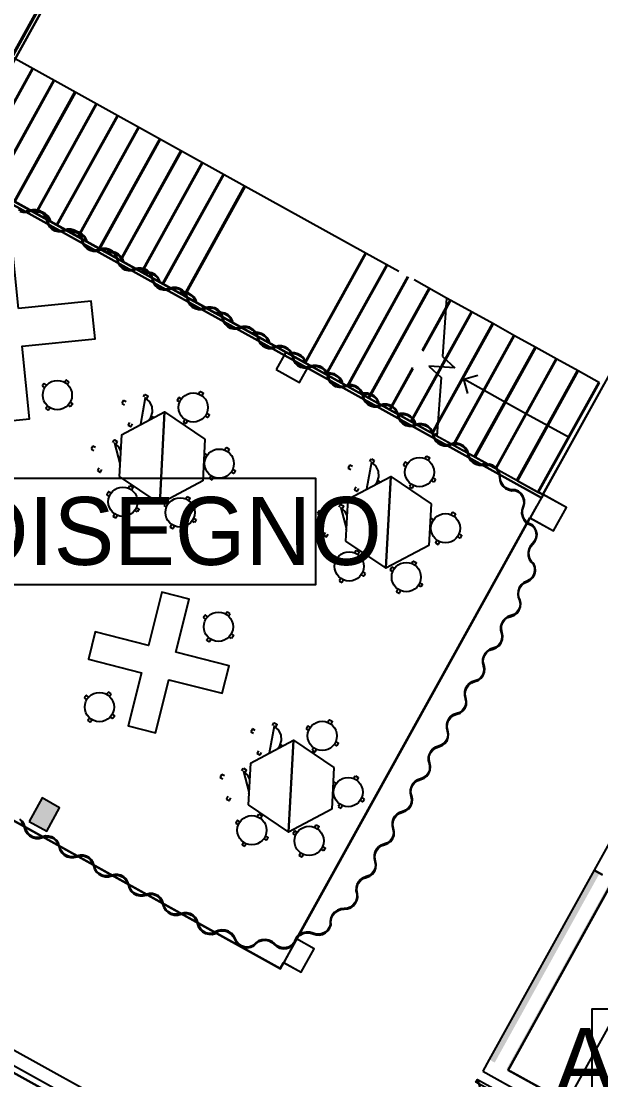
# Model space of a CAD drawing. Header units: metres. Extents: x 2.5 to 42.6, y 0.9 to 31.9.
# Drawn here: x 26.611 to 29.342, y 14.218 to 19.203 of the extents above; entities that cross this region are included whole.
import ezdxf

# ---------------------------------------------------------------- set-up
doc = ezdxf.new("R2010")
doc.units = ezdxf.units.M
for name, color, linetype in [('ARREDI', 9, 'Continuous'), ('PARETI_STRUTTURE', 7, 'Continuous'), ('PILASTRI_SETTI', 8, 'Continuous'), ('WAYFINDING_RIQUADRI', 7, 'Continuous'), ('WAYFINDING_TESTI', 7, 'Continuous')]:
    doc.layers.add(name, color=color, linetype=linetype)

msp = doc.modelspace()

# ---------------------------------------------------------------- linework, layer by layer
at = {"layer": 'ARREDI'}
for points in [[(26.2818, 18.5172), (28.6859, 22.8546), (26.2818, 18.5172)], [(27.6669, 18.4247), (26.5684, 19.0336)], [(26.3785, 18.4636), (26.6648, 18.9802)], [(26.3819, 18.4617), (26.6682, 18.9783)], [(26.4783, 18.4083), (26.7646, 18.9248)], [(26.4818, 18.4064), (26.7681, 18.9229)], [(26.5782, 18.3529), (26.8645, 18.8695)], [(26.5816, 18.351), (26.868, 18.8676)], [(26.6781, 18.2976), (26.9644, 18.8141)], [(26.6815, 18.2956), (26.9678, 18.8122)], [(26.7779, 18.2422), (27.0643, 18.7588)], [(26.7814, 18.2403), (27.0677, 18.7569)], [(26.8778, 18.1868), (27.1641, 18.7034)], [(26.8813, 18.1849), (27.1676, 18.7015)], [(26.9777, 18.1315), (27.264, 18.6481)], [(26.9811, 18.1296), (27.2674, 18.6462)], [(27.0776, 18.0761), (27.3639, 18.5927)], [(27.081, 18.0742), (27.3673, 18.5908)], [(27.3806, 17.9082), (26.282, 18.5171)], [(27.1774, 18.0208), (27.4637, 18.5374)], [(27.1809, 18.0189), (27.4672, 18.5354)], [(26.3267, 18.4923), (29.0695, 16.9721), (29.0618, 16.9583), (26.314, 18.4813), (29.0618, 16.9583)], [(26.3267, 18.4923), (29.0695, 16.9721)], [(27.2773, 17.9654), (27.5636, 18.482)], [(27.2807, 17.9635), (27.567, 18.4801)], [(27.3772, 17.9101), (27.6635, 18.4266)], [(27.6669, 18.4247), (27.3806, 17.9082), (27.9502, 17.5924)], [(28.2366, 18.109), (27.6669, 18.4247)], [(26.6044, 18.3072), (26.6193, 18.3033), (26.6347, 18.3033), (26.6496, 18.3071), (26.6478, 18.3105), (26.6314, 18.3069), (26.6147, 18.3081), (26.5991, 18.3141)], [(26.6914, 18.3081), (26.6781, 18.308), (26.6671, 18.305)], [(26.672, 18.3023), (26.6783, 18.304), (26.6944, 18.3042), (26.7049, 18.3016)], [(26.7509, 18.2586), (26.7477, 18.2693), (26.7388, 18.2838), (26.7265, 18.2956), (26.7116, 18.3039), (26.7064, 18.3052)], [(26.718, 18.2959), (26.7241, 18.2925), (26.7358, 18.2813), (26.7441, 18.2675), (26.746, 18.2613)], [(26.8651, 18.2128), (26.85, 18.2127), (26.839, 18.2097)], [(26.8439, 18.207), (26.8502, 18.2088), (26.8663, 18.2089), (26.875, 18.2067)], [(26.9228, 18.1633), (26.9196, 18.174), (26.9107, 18.1885), (26.8984, 18.2003), (26.8835, 18.2086), (26.8769, 18.2103)], [(26.8833, 18.2042), (26.896, 18.1972), (26.9077, 18.186), (26.916, 18.1723), (26.9179, 18.166)], [(27.037, 18.1175), (27.0219, 18.1174), (27.0109, 18.1144)], [(27.0158, 18.1117), (27.0221, 18.1135), (27.0382, 18.1137), (27.0432, 18.1124)], [(27.0947, 18.068), (27.0915, 18.0787), (27.0826, 18.0932), (27.0703, 18.105), (27.0554, 18.1133), (27.0451, 18.1159)], [(27.0509, 18.1105), (27.0539, 18.1097), (27.0679, 18.1019), (27.0796, 18.0907), (27.0879, 18.077), (27.0898, 18.0707)], [(27.9468, 17.5943), (28.2331, 18.1109)], [(27.9502, 17.5924), (28.2366, 18.109)], [(28.39, 18.0239), (28.2365, 18.109)], [(28.0467, 17.539), (28.333, 18.0556)], [(28.0501, 17.5371), (28.3364, 18.0537)], [(27.207, 18.0222), (27.1938, 18.0221), (27.1828, 18.0191)], [(27.1877, 18.0164), (27.194, 18.0182), (27.2101, 18.0184), (27.2113, 18.0181)], [(27.2666, 17.9727), (27.2634, 17.9834), (27.2545, 17.998), (27.2422, 18.0098), (27.2273, 18.018), (27.2132, 18.0216)], [(27.2187, 18.0162), (27.2257, 18.0144), (27.2398, 18.0066), (27.2515, 17.9955), (27.2599, 17.9817), (27.2617, 17.9754)], [(28.1465, 17.4836), (28.4328, 18.0002)], [(28.15, 17.4817), (28.4363, 17.9983)], [(28.6155, 17.899), (28.462, 17.984)], [(27.3761, 17.9269), (27.3657, 17.9268), (27.3547, 17.9239)], [(27.3596, 17.9212), (27.3659, 17.9229), (27.3802, 17.9231)], [(27.4385, 17.8774), (27.4353, 17.8881), (27.4264, 17.9027), (27.4141, 17.9145), (27.3992, 17.9228), (27.3827, 17.927), (27.3818, 17.927)], [(27.3855, 17.9222), (27.3976, 17.9192), (27.4117, 17.9113), (27.4234, 17.9002), (27.4318, 17.8864), (27.4336, 17.8801)], [(28.2464, 17.4283), (28.5327, 17.9449)], [(28.2498, 17.4264), (28.5362, 17.9429)], [(28.502, 17.6538), (28.6122, 17.8528)], [(27.5453, 17.8316), (27.5376, 17.8316), (27.5266, 17.8286)], [(27.5315, 17.8259), (27.5378, 17.8276), (27.548, 17.8277)], [(27.6104, 17.7822), (27.6072, 17.7929), (27.5983, 17.8074), (27.586, 17.8192), (27.5711, 17.8275), (27.5546, 17.8317), (27.5501, 17.8317)], [(27.5525, 17.8278), (27.5539, 17.8278), (27.5695, 17.8239), (27.5836, 17.8161), (27.5953, 17.8049), (27.6037, 17.7911), (27.6055, 17.7849)], [(28.5034, 17.6482), (28.6116, 17.8435)], [(27.7132, 17.7363), (27.7095, 17.7363), (27.6985, 17.7333)], [(27.7034, 17.7306), (27.7097, 17.7324), (27.7156, 17.7324)], [(27.7823, 17.6869), (27.7791, 17.6976), (27.7702, 17.7121), (27.7579, 17.7239), (27.743, 17.7322), (27.7265, 17.7364), (27.7177, 17.7363)], [(27.7202, 17.7325), (27.7258, 17.7325), (27.7414, 17.7286), (27.7555, 17.7208), (27.7672, 17.7096), (27.7756, 17.6959), (27.7774, 17.6896)], [(27.8809, 17.6409), (27.8704, 17.638)], [(27.8753, 17.6353), (27.8816, 17.6371), (27.8832, 17.6371)], [(27.9542, 17.5916), (27.951, 17.6023), (27.9421, 17.6168), (27.9298, 17.6286), (27.9149, 17.6369), (27.8984, 17.6411), (27.8861, 17.641)], [(27.8878, 17.6371), (27.8977, 17.6373), (27.9134, 17.6333), (27.9274, 17.6255), (27.9391, 17.6143), (27.9475, 17.6006), (27.9493, 17.5943)], [(28.5884, 17.5743), (28.6089, 17.6113)], [(28.5927, 17.5739), (28.6119, 17.6085)], [(28.57, 17.2489), (27.9502, 17.5924)], [(28.3463, 17.3729), (28.4565, 17.5718)], [(28.3497, 17.371), (28.4579, 17.5662)], [(26.7202, 17.4969), (26.7191, 17.4967)], [(26.731, 17.489), (26.7202, 17.4969)], [(26.8236, 17.5129), (26.8157, 17.5021)], [(26.8247, 17.5131), (26.8236, 17.5129)], [(26.8361, 17.5047), (26.8247, 17.5131)], [(26.8284, 17.4928), (26.8363, 17.5036)], [(26.8363, 17.5036), (26.8361, 17.5047)], [(28.0491, 17.5446), (28.0423, 17.5427)], [(28.0472, 17.54), (28.0507, 17.541)], [(28.1261, 17.4963), (28.1229, 17.507), (28.114, 17.5216), (28.1017, 17.5334), (28.0868, 17.5416), (28.0703, 17.5458), (28.0533, 17.5457)], [(28.0545, 17.5418), (28.0696, 17.542), (28.0853, 17.538), (28.0994, 17.5302), (28.111, 17.5191), (28.1194, 17.5053), (28.1212, 17.499)], [(28.4461, 17.3176), (28.5706, 17.5421)], [(28.4496, 17.3157), (28.5736, 17.5394)], [(26.7191, 17.4967), (26.7107, 17.4853)], [(26.7107, 17.4853), (26.7109, 17.4842)], [(26.7109, 17.4842), (26.7217, 17.4763)], [(27.4481, 17.4473), (27.4546, 17.459)], [(27.4546, 17.459), (27.4557, 17.4593)], [(27.4557, 17.4593), (27.4681, 17.4524)], [(27.4684, 17.4513), (27.4619, 17.4396)], [(27.4681, 17.4524), (27.4684, 17.4513)], [(28.2164, 17.4481), (28.2142, 17.4475)], [(28.298, 17.401), (28.2948, 17.4117), (28.2859, 17.4263), (28.2736, 17.4381), (28.2587, 17.4464), (28.2422, 17.4506), (28.2252, 17.4504), (28.2201, 17.4491)], [(26.8415, 17.4081), (26.8523, 17.4002)], [(26.8525, 17.3991), (26.8441, 17.3877)], [(26.8523, 17.4002), (26.8525, 17.3991)], [(27.0928, 17.416), (27.0859, 17.4036)], [(27.0859, 17.4036), (27.0862, 17.4025)], [(27.0862, 17.4025), (27.098, 17.396)], [(27.0939, 17.4163), (27.0928, 17.416)], [(27.1056, 17.4098), (27.0939, 17.4163)], [(27.2107, 17.323), (27.2219, 17.3363), (27.2301, 17.3619), (27.2279, 17.3887), (27.2156, 17.4126), (27.1951, 17.4299), (27.1726, 17.3028)], [(27.188, 17.4334), (27.1945, 17.4451)], [(27.1945, 17.4451), (27.1955, 17.4454)], [(27.1955, 17.4454), (27.2079, 17.4385)], [(27.2082, 17.4375), (27.2017, 17.4258)], [(27.2079, 17.4385), (27.2082, 17.4375)], [(27.353, 17.4298), (27.3461, 17.4174)], [(27.3461, 17.4174), (27.3464, 17.4164)], [(27.3464, 17.4164), (27.3581, 17.4099)], [(27.354, 17.4301), (27.353, 17.4298)], [(27.3658, 17.4236), (27.354, 17.4301)], [(28.2213, 17.4454), (28.2254, 17.4465), (28.2415, 17.4467), (28.2572, 17.4428), (28.2712, 17.4349), (28.2829, 17.4238), (28.2913, 17.41), (28.2931, 17.4037)], [(26.7269, 17.3808), (26.7348, 17.3916)], [(26.7271, 17.3797), (26.7269, 17.3808)], [(26.7385, 17.3713), (26.7271, 17.3797)], [(26.7396, 17.3715), (26.7385, 17.3713)], [(26.7475, 17.3823), (26.7396, 17.3715)], [(26.843, 17.3875), (26.8322, 17.3954)], [(26.8441, 17.3877), (26.843, 17.3875)], [(27.0835, 17.2555), (27.2863, 17.3632), (27.2637, 16.9306), (27.2863, 17.3632), (27.4767, 17.2349)], [(27.4855, 17.3573), (27.4972, 17.3508)], [(27.4975, 17.3497), (27.4907, 17.3373)], [(27.4972, 17.3508), (27.4975, 17.3497)], [(28.4699, 17.3058), (28.4667, 17.3165), (28.4578, 17.331), (28.4455, 17.3428), (28.4306, 17.3511), (28.4141, 17.3553), (28.3971, 17.3552), (28.387, 17.3524)], [(28.391, 17.3495), (28.3973, 17.3512), (28.4134, 17.3514), (28.4291, 17.3475), (28.4432, 17.3397), (28.4548, 17.3285), (28.4632, 17.3148), (28.465, 17.3085)], [(27.1216, 17.3136), (27.1151, 17.3019)], [(27.1151, 17.3019), (27.1154, 17.3008)], [(27.1154, 17.3008), (27.1278, 17.294)], [(27.1289, 17.2943), (27.1354, 17.306)], [(27.2204, 17.3282), (27.2177, 17.3296)], [(27.2253, 17.3434), (27.237, 17.337)], [(27.3817, 17.3275), (27.3752, 17.3158)], [(27.3752, 17.3158), (27.3755, 17.3147)], [(27.3755, 17.3147), (27.3879, 17.3078)], [(27.3879, 17.3078), (27.389, 17.3081)], [(27.389, 17.3081), (27.3955, 17.3199)], [(27.4896, 17.337), (27.4779, 17.3435)], [(27.4907, 17.3373), (27.4896, 17.337)], [(28.5497, 17.2689), (28.5746, 17.3137)], [(28.5514, 17.2638), (28.5739, 17.3044)], [(27.0835, 17.2555), (27.0732, 17.0589)], [(27.1278, 17.294), (27.1289, 17.2943)], [(28.546, 17.2622), (28.5471, 17.2643)], [(28.5708, 17.2599), (28.569, 17.2599), (28.558, 17.2569)], [(28.5629, 17.2542), (28.5692, 17.256), (28.5705, 17.256)], [(26.9484, 17.2016), (26.9415, 17.1892)], [(26.9494, 17.2019), (26.9484, 17.2016)], [(26.9612, 17.1954), (26.9494, 17.2019)], [(27.0435, 17.219), (27.05, 17.2307)], [(27.05, 17.2307), (27.0511, 17.231)], [(27.0797, 17.1817), (27.0711, 17.1982), (27.0506, 17.2156), (27.0765, 17.1207)], [(27.0511, 17.231), (27.0635, 17.2242)], [(27.0638, 17.2231), (27.0573, 17.2114)], [(27.0635, 17.2242), (27.0638, 17.2231)], [(27.4767, 17.2349), (27.4664, 17.0383)], [(26.9415, 17.1892), (26.9418, 17.1881)], [(26.9418, 17.1881), (26.9535, 17.1816)], [(27.4723, 17.1501), (27.4805, 17.1456)], [(27.4753, 17.1655), (27.4729, 17.1611)], [(27.4764, 17.1658), (27.4753, 17.1655)], [(27.4881, 17.1593), (27.4764, 17.1658)], [(27.5705, 17.183), (27.577, 17.1947)], [(27.577, 17.1947), (27.578, 17.195)], [(27.578, 17.195), (27.5904, 17.1881)], [(27.5907, 17.1871), (27.5842, 17.1753)], [(27.5904, 17.1881), (27.5907, 17.1871)], [(28.514, 17.143), (28.5205, 17.1548)], [(28.5205, 17.1548), (28.5216, 17.1551)], [(28.5216, 17.1551), (28.534, 17.1482)], [(28.534, 17.1482), (28.5343, 17.1471)], [(26.9772, 17.0993), (26.9707, 17.0875)], [(27.0761, 17.1137), (27.0733, 17.1152)], [(28.1587, 17.1117), (28.1519, 17.0993)], [(28.1519, 17.0993), (28.1522, 17.0983)], [(28.1522, 17.0983), (28.1639, 17.0918)], [(28.1598, 17.1121), (28.1587, 17.1117)], [(28.1715, 17.1055), (28.1598, 17.112)], [(28.2766, 17.0188), (28.2879, 17.0321), (28.2961, 17.0577), (28.2938, 17.0845), (28.2815, 17.1084), (28.261, 17.1257), (28.2385, 16.9986)], [(28.2539, 17.1292), (28.2604, 17.1409)], [(28.2604, 17.1409), (28.2615, 17.1412)], [(28.2615, 17.1412), (28.2739, 17.1343)], [(28.2742, 17.1333), (28.2677, 17.1215)], [(28.2739, 17.1343), (28.2742, 17.1333)], [(28.4189, 17.1256), (28.412, 17.1132)], [(28.412, 17.1132), (28.4123, 17.1121)], [(28.4123, 17.1121), (28.424, 17.1056)], [(28.42, 17.1259), (28.4189, 17.1256)], [(28.4317, 17.1194), (28.42, 17.1259)], [(28.5343, 17.1471), (28.5278, 17.1354)], [(26.9707, 17.0875), (26.971, 17.0865)], [(26.971, 17.0865), (26.9834, 17.0796)], [(26.9834, 17.0796), (26.9844, 17.0799)], [(26.9844, 17.0799), (26.9909, 17.0916)], [(27.0732, 17.0589), (27.2637, 16.9306)], [(27.5041, 17.0632), (27.4976, 17.0515)], [(27.4976, 17.0515), (27.4979, 17.0504)], [(27.4979, 17.0504), (27.5103, 17.0435)], [(27.5114, 17.0438), (27.5179, 17.0556)], [(27.612, 17.0727), (27.6002, 17.0792)], [(27.6079, 17.093), (27.6196, 17.0865)], [(27.613, 17.073), (27.612, 17.0727)], [(27.6199, 17.0854), (27.613, 17.073)], [(27.6196, 17.0865), (27.6199, 17.0854)], [(28.1495, 16.9513), (28.3522, 17.0589), (28.3296, 16.6264), (28.3522, 17.0589), (28.5427, 16.9307)], [(28.5514, 17.0531), (28.5632, 17.0466)], [(27.1168, 17.0034), (27.1233, 17.0151)], [(27.1233, 17.0151), (27.1244, 17.0154)], [(27.1244, 17.0154), (27.1368, 17.0086)], [(27.1371, 17.0075), (27.1306, 16.9958)], [(27.1368, 17.0086), (27.1371, 17.0075)], [(27.4664, 17.0383), (27.2637, 16.9306)], [(27.5103, 17.0435), (27.5114, 17.0438)], [(28.1875, 17.0094), (28.181, 16.9977)], [(28.1948, 16.9901), (28.2013, 17.0018)], [(28.2863, 17.0239), (28.2837, 17.0254)], [(28.2913, 17.0392), (28.3029, 17.0328)], [(28.4477, 17.0233), (28.4412, 17.0116)], [(28.4412, 17.0116), (28.4415, 17.0105)], [(28.4415, 17.0105), (28.4539, 17.0036)], [(28.4539, 17.0036), (28.4549, 17.0039)], [(28.4549, 17.0039), (28.4614, 17.0157)], [(28.5555, 17.0328), (28.5438, 17.0393)], [(28.5566, 17.0331), (28.5555, 17.0328)], [(28.5635, 17.0455), (28.5566, 17.0331)], [(28.5632, 17.0465), (28.5635, 17.0455)], [(27.0217, 16.986), (27.0148, 16.9736)], [(27.0148, 16.9736), (27.0151, 16.9725)], [(27.0151, 16.9725), (27.0268, 16.966)], [(27.0227, 16.9863), (27.0217, 16.986)], [(27.0345, 16.9798), (27.0227, 16.9863)], [(27.386, 16.953), (27.3925, 16.9648)], [(27.3925, 16.9648), (27.3936, 16.9651)], [(27.3936, 16.9651), (27.406, 16.9582)], [(27.4063, 16.9571), (27.3998, 16.9454)], [(27.406, 16.9582), (27.4063, 16.9571)], [(28.1495, 16.9513), (28.1392, 16.7547)], [(28.181, 16.9977), (28.1813, 16.9966)], [(28.1813, 16.9966), (28.1937, 16.9897)], [(28.1937, 16.9898), (28.1948, 16.9901)], [(29.0695, 16.9721), (29.0618, 16.9583)], [(27.1583, 16.8931), (27.1466, 16.8996)], [(27.1542, 16.9134), (27.166, 16.9069)], [(27.1663, 16.9058), (27.1594, 16.8934)], [(27.1659, 16.9069), (27.1663, 16.9058)], [(27.2909, 16.9356), (27.284, 16.9232)], [(27.284, 16.9232), (27.2843, 16.9221)], [(27.2843, 16.9221), (27.296, 16.9156)], [(27.2919, 16.9359), (27.2909, 16.9356)], [(27.3037, 16.9294), (27.2919, 16.9359)], [(28.1095, 16.9148), (28.116, 16.9265)], [(28.116, 16.9265), (28.117, 16.9268)], [(28.1456, 16.8774), (28.1371, 16.894), (28.1166, 16.9113), (28.1424, 16.8165)], [(28.117, 16.9268), (28.1294, 16.9199)], [(28.1297, 16.9189), (28.1232, 16.9072)], [(28.1294, 16.9199), (28.1297, 16.9189)], [(28.5427, 16.9307), (28.5324, 16.7341)], [(27.0505, 16.8837), (27.044, 16.8719)], [(27.044, 16.8719), (27.0443, 16.8709)], [(27.0443, 16.8709), (27.0567, 16.864)], [(27.0567, 16.864), (27.0577, 16.8643)], [(27.0577, 16.8643), (27.0642, 16.876)], [(27.1594, 16.8934), (27.1583, 16.8931)], [(27.4275, 16.8428), (27.4158, 16.8493)], [(27.4234, 16.863), (27.4351, 16.8565)], [(27.4354, 16.8555), (27.4286, 16.8431)], [(27.4351, 16.8565), (27.4354, 16.8555)], [(28.0143, 16.8974), (28.0074, 16.885)], [(28.0074, 16.885), (28.0077, 16.8839)], [(28.0077, 16.8839), (28.0195, 16.8774)], [(28.0154, 16.8977), (28.0143, 16.8974)], [(28.0271, 16.8912), (28.0154, 16.8977)], [(28.5413, 16.8613), (28.5388, 16.8569)], [(28.5423, 16.8616), (28.5413, 16.8613)], [(28.5541, 16.8551), (28.5423, 16.8616)], [(28.6364, 16.8787), (28.6429, 16.8905)], [(28.6429, 16.8905), (28.644, 16.8908)], [(28.644, 16.8908), (28.6564, 16.8839)], [(28.6567, 16.8828), (28.6502, 16.8711)], [(28.6564, 16.8839), (28.6567, 16.8828)], [(27.3196, 16.8333), (27.3131, 16.8215)], [(27.3131, 16.8215), (27.3135, 16.8205)], [(27.3135, 16.8205), (27.3259, 16.8136)], [(27.3259, 16.8136), (27.3269, 16.8139)], [(27.3269, 16.8139), (27.3334, 16.8256)], [(27.4286, 16.8431), (27.4275, 16.8428)], [(28.142, 16.8095), (28.1392, 16.811)], [(28.5382, 16.8459), (28.5464, 16.8414)], [(28.0431, 16.795), (28.0366, 16.7833)], [(28.0366, 16.7833), (28.0369, 16.7822)], [(28.0369, 16.7822), (28.0493, 16.7754)], [(28.0493, 16.7754), (28.0504, 16.7757)], [(28.0504, 16.7757), (28.0569, 16.7874)], [(28.1392, 16.7547), (28.3296, 16.6264)], [(28.57, 16.759), (28.5635, 16.7473)], [(28.5773, 16.7396), (28.5838, 16.7514)], [(28.6779, 16.7685), (28.6662, 16.775)], [(28.6738, 16.7888), (28.6855, 16.7823)], [(28.679, 16.7688), (28.6779, 16.7685)], [(28.6858, 16.7812), (28.679, 16.7688)], [(28.6855, 16.7823), (28.6858, 16.7812)], [(28.1828, 16.6992), (28.1893, 16.7109)], [(28.1893, 16.7109), (28.1903, 16.7112)], [(28.1903, 16.7112), (28.2027, 16.7043)], [(28.203, 16.7033), (28.1965, 16.6916)], [(28.2027, 16.7044), (28.203, 16.7033)], [(28.5324, 16.7341), (28.3296, 16.6264)], [(28.5635, 16.7473), (28.5638, 16.7462)], [(28.5638, 16.7462), (28.5763, 16.7393)], [(28.5762, 16.7393), (28.5773, 16.7396)], [(28.0876, 16.6818), (28.0807, 16.6694)], [(28.0807, 16.6694), (28.081, 16.6683)], [(28.081, 16.6683), (28.0928, 16.6618)], [(28.0887, 16.6821), (28.0876, 16.6818)], [(28.1004, 16.6756), (28.0887, 16.6821)], [(28.452, 16.6488), (28.4585, 16.6605)], [(28.4585, 16.6605), (28.4595, 16.6608)], [(28.4595, 16.6608), (28.4719, 16.654)], [(28.4722, 16.6529), (28.4657, 16.6412)], [(28.4719, 16.654), (28.4722, 16.6529)], [(28.2202, 16.6092), (28.2319, 16.6027)], [(28.2322, 16.6016), (28.2253, 16.5892)], [(28.2319, 16.6027), (28.2322, 16.6016)], [(28.3568, 16.6314), (28.3499, 16.619)], [(28.3499, 16.619), (28.3502, 16.6179)], [(28.3502, 16.6179), (28.362, 16.6114)], [(28.3579, 16.6317), (28.3568, 16.6314)], [(28.3696, 16.6252), (28.3579, 16.6317)], [(28.1164, 16.5794), (28.1099, 16.5677)], [(28.1099, 16.5677), (28.1102, 16.5666)], [(28.1102, 16.5666), (28.1226, 16.5598)], [(28.1226, 16.5598), (28.1237, 16.5601)], [(28.1237, 16.5601), (28.1302, 16.5718)], [(28.2243, 16.5889), (28.2125, 16.5954)], [(28.2253, 16.5892), (28.2243, 16.5889)], [(28.4893, 16.5588), (28.5011, 16.5523)], [(28.5014, 16.5512), (28.4945, 16.5388)], [(28.5011, 16.5523), (28.5014, 16.5512)], [(28.3856, 16.5291), (28.3791, 16.5173)], [(28.3791, 16.5173), (28.3794, 16.5163)], [(28.3794, 16.5163), (28.3918, 16.5094)], [(28.3918, 16.5094), (28.3929, 16.5097)], [(28.3929, 16.5097), (28.3994, 16.5214)], [(28.4934, 16.5385), (28.4817, 16.545)], [(28.4945, 16.5388), (28.4934, 16.5385)], [(27.4778, 16.4058), (27.4695, 16.3944)], [(27.4789, 16.406), (27.4779, 16.4058)], [(27.4898, 16.3981), (27.479, 16.406)], [(27.5824, 16.422), (27.5744, 16.4112)], [(27.5835, 16.4222), (27.5824, 16.422)], [(27.5949, 16.4138), (27.5834, 16.4222)], [(27.5871, 16.4019), (27.5951, 16.4127)], [(27.5951, 16.4127), (27.5949, 16.4138)], [(27.4695, 16.3944), (27.4696, 16.3933)], [(27.4696, 16.3933), (27.4805, 16.3854)], [(27.4857, 16.2899), (27.4936, 16.3007)], [(27.6018, 16.2966), (27.591, 16.3045)], [(27.6002, 16.3172), (27.6111, 16.3093)], [(27.6112, 16.3082), (27.6029, 16.2968)], [(27.6111, 16.3093), (27.6112, 16.3082)], [(27.4858, 16.2888), (27.4857, 16.2899)], [(27.4973, 16.2804), (27.4858, 16.2888)], [(27.4984, 16.2806), (27.4973, 16.2804)], [(27.5063, 16.2914), (27.4984, 16.2806)], [(27.6029, 16.2968), (27.6018, 16.2966)], [(26.9174, 16.0278), (26.909, 16.0163)], [(26.909, 16.0163), (26.9092, 16.0152)], [(26.9092, 16.0152), (26.92, 16.0073)], [(26.9185, 16.0279), (26.9174, 16.0278)], [(26.9293, 16.02), (26.9185, 16.0279)], [(27.0219, 16.0439), (27.0139, 16.0331)], [(27.023, 16.0441), (27.0219, 16.0439)], [(27.0344, 16.0357), (27.023, 16.0441)], [(27.0266, 16.0238), (27.0346, 16.0346)], [(27.0346, 16.0346), (27.0344, 16.0357)], [(26.9252, 15.9118), (26.9331, 15.9226)], [(26.9253, 15.9107), (26.9252, 15.9118)], [(26.9368, 15.9023), (26.9253, 15.9107)], [(26.9379, 15.9025), (26.9368, 15.9023)], [(26.9458, 15.9133), (26.9379, 15.9025)], [(27.0413, 15.9185), (27.0305, 15.9264)], [(27.0398, 15.9392), (27.0506, 15.9312)], [(27.0424, 15.9187), (27.0413, 15.9185)], [(27.0508, 15.9301), (27.0424, 15.9187)], [(27.0506, 15.9312), (27.0507, 15.9301)], [(28.0557, 15.9008), (28.0622, 15.9126)], [(28.0622, 15.9126), (28.0632, 15.9129)], [(28.0632, 15.9129), (28.0756, 15.906)], [(28.0759, 15.9049), (28.0694, 15.8932)], [(28.0756, 15.906), (28.0759, 15.9049)], [(27.7004, 15.8696), (27.6935, 15.8572)], [(27.6935, 15.8572), (27.6938, 15.8561)], [(27.6938, 15.8561), (27.7055, 15.8496)], [(27.7014, 15.8699), (27.7004, 15.8696)], [(27.7132, 15.8634), (27.7014, 15.8699)], [(27.8182, 15.7766), (27.8295, 15.7899), (27.8377, 15.8155), (27.8354, 15.8423), (27.8231, 15.8662), (27.8026, 15.8835), (27.7801, 15.7564)], [(27.7955, 15.887), (27.802, 15.8987)], [(27.802, 15.8987), (27.8031, 15.899)], [(27.8031, 15.899), (27.8155, 15.8921)], [(27.8158, 15.8911), (27.8093, 15.8793)], [(27.8155, 15.8921), (27.8158, 15.8911)], [(27.9605, 15.8834), (27.9536, 15.871)], [(27.9536, 15.871), (27.9539, 15.87)], [(27.9539, 15.87), (27.9657, 15.8635)], [(27.9616, 15.8837), (27.9605, 15.8834)], [(27.9733, 15.8772), (27.9616, 15.8837)], [(27.6911, 15.7091), (27.8938, 15.8168), (27.8712, 15.3842), (27.8938, 15.8168), (28.0843, 15.6885)], [(28.093, 15.8109), (28.1048, 15.8044)], [(28.1051, 15.8033), (28.0982, 15.7909)], [(28.1048, 15.8044), (28.1051, 15.8033)], [(27.7291, 15.7672), (27.7226, 15.7555)], [(27.7226, 15.7555), (27.7229, 15.7544)], [(27.7229, 15.7544), (27.7353, 15.7476)], [(27.7364, 15.7479), (27.7429, 15.7596)], [(27.8279, 15.7817), (27.8253, 15.7832)], [(27.8329, 15.797), (27.8445, 15.7906)], [(27.9893, 15.7811), (27.9828, 15.7694)], [(27.9828, 15.7694), (27.9831, 15.7683)], [(27.9831, 15.7683), (27.9955, 15.7614)], [(27.9955, 15.7614), (27.9966, 15.7617)], [(27.9966, 15.7617), (28.0031, 15.7735)], [(28.0971, 15.7906), (28.0854, 15.7971)], [(28.0982, 15.7909), (28.0971, 15.7906)], [(27.6911, 15.7091), (27.6808, 15.5125)], [(27.7353, 15.7476), (27.7364, 15.7479)], [(27.5559, 15.6552), (27.5491, 15.6428)], [(27.557, 15.6555), (27.5559, 15.6552)], [(27.5687, 15.649), (27.557, 15.6555)], [(27.6511, 15.6726), (27.6576, 15.6843)], [(27.6576, 15.6843), (27.6586, 15.6846)], [(27.6872, 15.6353), (27.6787, 15.6518), (27.6582, 15.6692), (27.684, 15.5743)], [(27.6587, 15.6846), (27.6711, 15.6777)], [(27.6714, 15.6767), (27.6649, 15.665)], [(27.671, 15.6778), (27.6714, 15.6767)], [(28.0843, 15.6885), (28.074, 15.4919)], [(27.5491, 15.6428), (27.5494, 15.6417)], [(27.5494, 15.6417), (27.5611, 15.6352)], [(28.0798, 15.6037), (28.088, 15.5992)], [(28.0829, 15.6191), (28.0804, 15.6147)], [(28.0839, 15.6194), (28.0829, 15.6191)], [(28.0957, 15.6129), (28.0839, 15.6194)], [(28.178, 15.6365), (28.1845, 15.6483)], [(28.1845, 15.6483), (28.1856, 15.6486)], [(28.1856, 15.6486), (28.198, 15.6417)], [(28.1983, 15.6406), (28.1918, 15.6289)], [(28.198, 15.6417), (28.1983, 15.6406)], [(27.5847, 15.5528), (27.5782, 15.5411)], [(27.6837, 15.5673), (27.6808, 15.5688)], [(27.5782, 15.5411), (27.5785, 15.54)], [(27.5785, 15.54), (27.5909, 15.5332)], [(27.5909, 15.5332), (27.592, 15.5335)], [(27.592, 15.5335), (27.5985, 15.5452)], [(27.6808, 15.5125), (27.8712, 15.3842)], [(28.1117, 15.5168), (28.1052, 15.5051)], [(28.1052, 15.5051), (28.1055, 15.504)], [(28.1055, 15.504), (28.1179, 15.4971)], [(28.1189, 15.4974), (28.1254, 15.5092)], [(28.2195, 15.5263), (28.2078, 15.5328)], [(28.2154, 15.5466), (28.2272, 15.5401)], [(28.2206, 15.5266), (28.2195, 15.5263)], [(28.2275, 15.539), (28.2206, 15.5266)], [(28.2271, 15.5401), (28.2275, 15.539)], [(27.7244, 15.457), (27.7309, 15.4687)], [(27.7309, 15.4687), (27.7319, 15.469)], [(27.732, 15.469), (27.7444, 15.4622)], [(27.7447, 15.4611), (27.7382, 15.4494)], [(27.7443, 15.4622), (27.7447, 15.4611)], [(28.074, 15.4919), (27.8712, 15.3842)], [(28.1179, 15.4971), (28.1189, 15.4974)], [(26.6107, 15.4354), (26.6203, 15.422), (26.6257, 15.4064), (26.6306, 15.3911), (26.6392, 15.3776), (26.6509, 15.3665), (26.665, 15.3587), (26.6805, 15.3547), (26.6966, 15.3546), (26.7122, 15.3586), (26.711, 15.3623), (26.6963, 15.3586), (26.6811, 15.3586), (26.6664, 15.3624), (26.6531, 15.3697), (26.6421, 15.3802), (26.6341, 15.393), (26.6295, 15.4075), (26.6248, 15.4219), (26.6167, 15.4346), (26.6056, 15.445)], [(27.6292, 15.4396), (27.6224, 15.4272)], [(27.6224, 15.4272), (27.6227, 15.4261)], [(27.6227, 15.4261), (27.6344, 15.4196)], [(27.6303, 15.4399), (27.6292, 15.4396)], [(27.642, 15.4334), (27.6303, 15.4399)], [(27.9936, 15.4066), (28.0001, 15.4183)], [(28.0001, 15.4183), (28.0011, 15.4186)], [(28.0011, 15.4187), (28.0135, 15.4118)], [(28.0138, 15.4107), (28.0073, 15.399)], [(28.0135, 15.4118), (28.0138, 15.4107)], [(27.7618, 15.367), (27.7735, 15.3605)], [(27.7738, 15.3594), (27.7669, 15.347)], [(27.7735, 15.3605), (27.7738, 15.3594)], [(27.8984, 15.3892), (27.8915, 15.3768)], [(27.8915, 15.3768), (27.8919, 15.3757)], [(27.8919, 15.3757), (27.9036, 15.3692)], [(27.8995, 15.3895), (27.8984, 15.3892)], [(27.9112, 15.383), (27.8995, 15.3895)], [(27.658, 15.3373), (27.6515, 15.3255)], [(27.6515, 15.3255), (27.6518, 15.3245)], [(27.6518, 15.3245), (27.6642, 15.3176)], [(27.6642, 15.3176), (27.6653, 15.3179)], [(27.6653, 15.3179), (27.6718, 15.3296)], [(27.7659, 15.3467), (27.7541, 15.3532)], [(27.7669, 15.347), (27.7659, 15.3467)], [(28.031, 15.3166), (28.0427, 15.3101)], [(28.043, 15.3091), (28.0361, 15.2967)], [(28.0427, 15.3101), (28.043, 15.3091)], [(27.9272, 15.2869), (27.9207, 15.2751)], [(27.9207, 15.2751), (27.921, 15.2741)], [(27.921, 15.2741), (27.9334, 15.2672)], [(27.9334, 15.2672), (27.9345, 15.2675)], [(27.9345, 15.2675), (27.941, 15.2792)], [(28.0351, 15.2964), (28.0233, 15.3029)], [(28.0361, 15.2967), (28.0351, 15.2964)]]:
    msp.add_lwpolyline(points, dxfattribs=at)
for points in [[(26.2955, 18.5096), (28.6996, 22.847)], [(26.7322, 18.2612), (26.7369, 18.2466), (26.7451, 18.2336), (26.7563, 18.2231), (26.7697, 18.2156), (26.7846, 18.2117), (26.8, 18.2117), (26.8149, 18.2154), (26.8131, 18.2189), (26.7967, 18.2153), (26.78, 18.2165), (26.7644, 18.2225), (26.7511, 18.2327), (26.7414, 18.2464), (26.736, 18.2622), (26.7311, 18.2778), (26.7224, 18.2916), (26.7106, 18.3029), (26.6963, 18.3108), (26.6805, 18.3149), (26.6642, 18.3149), (26.6484, 18.3108), (26.6496, 18.307), (26.6645, 18.311), (26.6799, 18.311), (26.6948, 18.3072), (26.7083, 18.2997), (26.7195, 18.2891), (26.7276, 18.276)], [(26.8975, 18.1696), (26.9022, 18.155), (26.9104, 18.142), (26.9216, 18.1314), (26.935, 18.124), (26.9499, 18.1201), (26.9653, 18.12), (26.9802, 18.1238), (26.9784, 18.1273), (26.962, 18.1237), (26.9453, 18.1249), (26.9297, 18.1309), (26.9164, 18.1411), (26.9067, 18.1548), (26.9013, 18.1706), (26.8964, 18.1862), (26.8878, 18.2), (26.8759, 18.2113), (26.8616, 18.2192), (26.8458, 18.2232), (26.8295, 18.2233), (26.8137, 18.2192), (26.8149, 18.2154), (26.8298, 18.2193), (26.8452, 18.2194), (26.8601, 18.2155), (26.8736, 18.2081), (26.8848, 18.1974), (26.8929, 18.1843)], [(26.5984, 17.8493), (26.5637, 18.1921), (26.3874, 18.1742), (26.4221, 17.8314), (26.0794, 17.7967), (26.0972, 17.6205), (26.44, 17.6552), (26.4747, 17.3124), (26.651, 17.3303), (26.6163, 17.673), (26.959, 17.7077), (26.9412, 17.884)], [(27.0628, 18.078), (27.0675, 18.0634), (27.0757, 18.0504), (27.0869, 18.0398), (27.1003, 18.0324), (27.1152, 18.0285), (27.1306, 18.0284), (27.1455, 18.0322), (27.1437, 18.0357), (27.1273, 18.032), (27.1106, 18.0333), (27.095, 18.0393), (27.0817, 18.0495), (27.072, 18.0631), (27.0666, 18.079), (27.0617, 18.0946), (27.053, 18.1084), (27.0412, 18.1196), (27.0269, 18.1275), (27.0111, 18.1316), (26.9948, 18.1316), (26.979, 18.1275), (26.9802, 18.1238), (26.9951, 18.1277), (27.0105, 18.1278), (27.0254, 18.1239), (27.0389, 18.1164), (27.0501, 18.1058), (27.0582, 18.0927)], [(27.2281, 17.9864), (27.2328, 17.9717), (27.241, 17.9587), (27.2522, 17.9482), (27.2656, 17.9407), (27.2805, 17.9369), (27.2959, 17.9368), (27.3108, 17.9406), (27.309, 17.9441), (27.2926, 17.9404), (27.2759, 17.9417), (27.2603, 17.9476), (27.247, 17.9579), (27.2373, 17.9715), (27.2319, 17.9874), (27.227, 18.0029), (27.2184, 18.0168), (27.2065, 18.028), (27.1922, 18.0359), (27.1764, 18.04), (27.1601, 18.04), (27.1443, 18.0359), (27.1455, 18.0322), (27.1604, 18.0361), (27.1758, 18.0361), (27.1907, 18.0323), (27.2042, 18.0248), (27.2154, 18.0142), (27.2235, 18.0011)], [(27.3934, 17.8948), (27.3981, 17.8801), (27.4063, 17.8671), (27.4175, 17.8566), (27.4309, 17.8491), (27.4458, 17.8452), (27.4612, 17.8452), (27.4761, 17.8489), (27.4743, 17.8524), (27.4579, 17.8488), (27.4412, 17.85), (27.4256, 17.856), (27.4123, 17.8663), (27.4026, 17.8799), (27.3972, 17.8958), (27.3923, 17.9113), (27.3837, 17.9252), (27.3718, 17.9364), (27.3575, 17.9443), (27.3417, 17.9484), (27.3254, 17.9484), (27.3096, 17.9443), (27.3108, 17.9406), (27.3257, 17.9445), (27.3411, 17.9445), (27.356, 17.9407), (27.3695, 17.9332), (27.3807, 17.9226), (27.3888, 17.9095)], [(27.5587, 17.8031), (27.5634, 17.7885), (27.5716, 17.7755), (27.5828, 17.765), (27.5962, 17.7575), (27.6111, 17.7536), (27.6265, 17.7536), (27.6414, 17.7573), (27.6396, 17.7608), (27.6232, 17.7572), (27.6065, 17.7584), (27.5909, 17.7644), (27.5776, 17.7746), (27.5679, 17.7883), (27.5625, 17.8041), (27.5576, 17.8197), (27.549, 17.8335), (27.5371, 17.8448), (27.5228, 17.8527), (27.507, 17.8568), (27.4907, 17.8568), (27.4749, 17.8527), (27.4761, 17.8489), (27.491, 17.8529), (27.5064, 17.8529), (27.5213, 17.849), (27.5348, 17.8416), (27.546, 17.831), (27.5541, 17.8179)], [(27.724, 17.7115), (27.7287, 17.6969), (27.7369, 17.6839), (27.7481, 17.6733), (27.7615, 17.6659), (27.7764, 17.662), (27.7918, 17.6619), (27.8067, 17.6657), (27.8049, 17.6692), (27.7885, 17.6656), (27.7718, 17.6668), (27.7562, 17.6728), (27.7429, 17.683), (27.7332, 17.6967), (27.7278, 17.7125), (27.7229, 17.7281), (27.7142, 17.7419), (27.7024, 17.7531), (27.6881, 17.7611), (27.6723, 17.7651), (27.656, 17.7651), (27.6402, 17.7611), (27.6414, 17.7573), (27.6563, 17.7612), (27.6717, 17.7613), (27.6866, 17.7574), (27.7001, 17.75), (27.7113, 17.7393), (27.7195, 17.7262)], [(27.8893, 17.6199), (27.894, 17.6053), (27.9022, 17.5923), (27.9134, 17.5817), (27.9268, 17.5743), (27.9417, 17.5704), (27.9571, 17.5703), (27.972, 17.5741), (27.9702, 17.5776), (27.9538, 17.5739), (27.9371, 17.5752), (27.9215, 17.5812), (27.9082, 17.5914), (27.8985, 17.605), (27.8931, 17.6209), (27.8882, 17.6365), (27.8795, 17.6503), (27.8677, 17.6615), (27.8534, 17.6694), (27.8376, 17.6735), (27.8213, 17.6735), (27.8055, 17.6694), (27.8067, 17.6657), (27.8216, 17.6696), (27.837, 17.6697), (27.8519, 17.6658), (27.8654, 17.6583), (27.8766, 17.6477), (27.8848, 17.6346)], [(28.0546, 17.5283), (28.0593, 17.5136), (28.0675, 17.5006), (28.0787, 17.4901), (28.0921, 17.4826), (28.107, 17.4788), (28.1224, 17.4787), (28.1373, 17.4825), (28.1355, 17.486), (28.1191, 17.4823), (28.1024, 17.4835), (28.0868, 17.4895), (28.0735, 17.4998), (28.0638, 17.5134), (28.0584, 17.5293), (28.0535, 17.5448), (28.0449, 17.5587), (28.033, 17.5699), (28.0187, 17.5778), (28.0029, 17.5819), (27.9866, 17.5819), (27.9708, 17.5778), (27.972, 17.5741), (27.9869, 17.578), (28.0023, 17.578), (28.0172, 17.5742), (28.0307, 17.5667), (28.0419, 17.5561), (28.0501, 17.543)], [(28.2199, 17.4366), (28.2246, 17.422), (28.2328, 17.409), (28.244, 17.3985), (28.2575, 17.391), (28.2723, 17.3871), (28.2877, 17.3871), (28.3026, 17.3908), (28.3008, 17.3943), (28.2844, 17.3907), (28.2677, 17.3919), (28.2521, 17.3979), (28.2388, 17.4082), (28.2291, 17.4218), (28.2237, 17.4377), (28.2188, 17.4532), (28.2102, 17.4671), (28.1983, 17.4783), (28.184, 17.4862), (28.1682, 17.4903), (28.1519, 17.4903), (28.1361, 17.4862), (28.1373, 17.4825), (28.1522, 17.4864), (28.1676, 17.4864), (28.1825, 17.4826), (28.196, 17.4751), (28.2072, 17.4645), (28.2154, 17.4514)], [(28.3852, 17.345), (28.3899, 17.3304), (28.3981, 17.3174), (28.4093, 17.3068), (28.4228, 17.2994), (28.4376, 17.2955), (28.453, 17.2955), (28.4679, 17.2992), (28.4661, 17.3027), (28.4497, 17.2991), (28.433, 17.3003), (28.4174, 17.3063), (28.4041, 17.3165), (28.3944, 17.3302), (28.389, 17.346), (28.3841, 17.3616), (28.3755, 17.3754), (28.3636, 17.3867), (28.3493, 17.3946), (28.3335, 17.3987), (28.3172, 17.3987), (28.3014, 17.3946), (28.3026, 17.3908), (28.3175, 17.3948), (28.3329, 17.3948), (28.3478, 17.3909), (28.3613, 17.3835), (28.3725, 17.3728), (28.3807, 17.3598)], [(28.5505, 17.2534), (28.5552, 17.2388), (28.5634, 17.2258), (28.5746, 17.2152), (28.5881, 17.2078), (28.6029, 17.2039), (28.6183, 17.2038), (28.6332, 17.2076), (28.6314, 17.2111), (28.615, 17.2074), (28.5983, 17.2087), (28.5827, 17.2147), (28.5694, 17.2249), (28.5597, 17.2386), (28.5543, 17.2544), (28.5494, 17.27), (28.5408, 17.2838), (28.5289, 17.295), (28.5146, 17.3029), (28.4988, 17.307), (28.4825, 17.307), (28.4667, 17.303), (28.4679, 17.2992), (28.4828, 17.3031), (28.4982, 17.3032), (28.5131, 17.2993), (28.5266, 17.2919), (28.5378, 17.2812), (28.546, 17.2681)], [(28.7158, 17.1618), (28.7205, 17.1472), (28.7287, 17.1342), (28.7399, 17.1236), (28.7534, 17.1161), (28.7682, 17.1123), (28.7836, 17.1122), (28.7985, 17.116), (28.7967, 17.1195), (28.7803, 17.1158), (28.7636, 17.1171), (28.748, 17.1231), (28.7347, 17.1333), (28.725, 17.1469), (28.7196, 17.1628), (28.7147, 17.1784), (28.7061, 17.1922), (28.6942, 17.2034), (28.6799, 17.2113), (28.6641, 17.2154), (28.6478, 17.2154), (28.632, 17.2113), (28.6332, 17.2076), (28.6481, 17.2115), (28.6635, 17.2116), (28.6785, 17.2077), (28.6919, 17.2002), (28.7031, 17.1896), (28.7113, 17.1765)], [(28.868, 17.0562), (28.8656, 17.0734), (28.8584, 17.0891), (28.847, 17.1021), (28.8324, 17.1114), (28.8158, 17.1162), (28.7985, 17.116), (28.7996, 17.1122), (28.8157, 17.1122), (28.8312, 17.1077), (28.8448, 17.0989), (28.8554, 17.0866), (28.862, 17.0719), (28.8641, 17.0559), (28.8659, 17.0402), (28.8715, 17.0254), (28.8806, 17.0125), (28.8926, 17.0022), (28.9068, 16.9952), (28.9222, 16.992), (28.938, 16.9926), (28.9376, 16.9965), (28.9227, 16.9958), (28.9081, 16.9989), (28.8948, 17.0055), (28.8835, 17.0152), (28.8749, 17.0274), (28.8697, 17.0414)], [(28.9778, 16.9141), (28.9824, 16.9308), (28.982, 16.9481), (28.9767, 16.9645), (28.967, 16.9788), (28.9536, 16.9898), (28.9376, 16.9965), (28.9371, 16.9926), (28.9519, 16.9862), (28.9644, 16.9759), (28.9734, 16.9625), (28.9782, 16.947), (28.9784, 16.9309), (28.9741, 16.9153), (28.9695, 16.9002), (28.9688, 16.8844), (28.9721, 16.8689), (28.979, 16.8548), (28.9892, 16.8427), (29.0021, 16.8336), (29.0169, 16.8279), (29.018, 16.8316), (29.0041, 16.837), (28.9919, 16.8456), (28.9823, 16.8569), (28.9757, 16.8703), (28.9727, 16.8849), (28.9734, 16.8998)], [(29.0223, 16.7401), (29.0331, 16.7536), (29.0396, 16.7696), (29.0413, 16.7869), (29.038, 16.8038), (29.03, 16.8192), (29.018, 16.8317), (29.016, 16.8283), (29.0271, 16.8165), (29.0345, 16.8021), (29.0374, 16.7862), (29.0357, 16.7702), (29.0295, 16.7552), (29.0194, 16.7427), (29.0092, 16.7306), (29.0023, 16.7164), (28.9992, 16.7009), (28.9999, 16.6851), (29.0046, 16.67), (29.0128, 16.6565), (29.0241, 16.6455), (29.0266, 16.6485), (29.0159, 16.6589), (29.0081, 16.6716), (29.0038, 16.6858), (29.0031, 16.7007), (29.0061, 16.7153), (29.0127, 16.7287)], [(28.9943, 16.5627), (29.0095, 16.5708), (29.0219, 16.583), (29.0302, 16.5981), (29.0339, 16.615), (29.0327, 16.6323), (29.0266, 16.6485), (29.0234, 16.6462), (29.029, 16.631), (29.03, 16.6148), (29.0264, 16.5991), (29.0185, 16.585), (29.0069, 16.5737), (28.9926, 16.5662), (28.9785, 16.5591), (28.9665, 16.5488), (28.9575, 16.5359), (28.952, 16.5211), (28.9502, 16.5054), (28.9524, 16.4898), (28.9584, 16.4751), (28.9619, 16.4768), (28.9562, 16.4906), (28.9541, 16.5054), (28.9558, 16.5202), (28.961, 16.5342), (28.9696, 16.5464), (28.9809, 16.5561)], [(27.3398, 16.2308), (27.4033, 16.4813), (27.2744, 16.5139), (27.211, 16.2635), (26.9605, 16.3269), (26.9279, 16.1981), (27.1783, 16.1347), (27.1149, 15.8842), (27.2437, 15.8515), (27.3072, 16.102), (27.5576, 16.0386), (27.5903, 16.1674)], [(28.9194, 16.4), (28.9348, 16.4059), (28.9479, 16.4158), (28.9579, 16.4289), (28.9638, 16.4443), (28.9652, 16.4607), (28.9619, 16.4768), (28.9584, 16.475), (28.9613, 16.4599), (28.9598, 16.4446), (28.9542, 16.4303), (28.9448, 16.4182), (28.9324, 16.409), (28.918, 16.4037), (28.9038, 16.3988), (28.8912, 16.3905), (28.881, 16.3795), (28.8737, 16.3663), (28.8699, 16.3518), (28.8696, 16.3367), (28.8731, 16.322), (28.8768, 16.3232), (28.8733, 16.3394), (28.8745, 16.3559), (28.8804, 16.3714), (28.8904, 16.3846), (28.9038, 16.3944)], [(28.8342, 16.2464), (28.8496, 16.2522), (28.8628, 16.2621), (28.8727, 16.2753), (28.8786, 16.2907), (28.88, 16.3071), (28.8768, 16.3232), (28.8733, 16.3214), (28.8761, 16.3063), (28.8747, 16.291), (28.869, 16.2767), (28.8597, 16.2645), (28.8473, 16.2554), (28.8329, 16.2501), (28.8187, 16.2452), (28.806, 16.2369), (28.7958, 16.2259), (28.7885, 16.2127), (28.7847, 16.1981), (28.7845, 16.1831), (28.7879, 16.1684), (28.7916, 16.1696), (28.7882, 16.1858), (28.7894, 16.2023), (28.7953, 16.2178), (28.8053, 16.231), (28.8186, 16.2408)], [(28.7491, 16.0928), (28.7645, 16.0986), (28.7776, 16.1085), (28.7876, 16.1216), (28.7934, 16.137), (28.7949, 16.1534), (28.7916, 16.1696), (28.7881, 16.1678), (28.791, 16.1527), (28.7895, 16.1374), (28.7839, 16.1231), (28.7745, 16.1109), (28.7621, 16.1018), (28.7477, 16.0965), (28.7335, 16.0915), (28.7209, 16.0833), (28.7107, 16.0722), (28.7034, 16.059), (28.6995, 16.0445), (28.6993, 16.0294), (28.7028, 16.0148), (28.7065, 16.016), (28.703, 16.0321), (28.7042, 16.0487), (28.7101, 16.0641), (28.7201, 16.0773), (28.7335, 16.0871)], [(28.6639, 15.9391), (28.6793, 15.945), (28.6925, 15.9549), (28.7024, 15.968), (28.7083, 15.9834), (28.7097, 15.9998), (28.7065, 16.016), (28.703, 16.0141), (28.7058, 15.999), (28.7044, 15.9837), (28.6987, 15.9694), (28.6894, 15.9573), (28.677, 15.9482), (28.6626, 15.9428), (28.6484, 15.9379), (28.6357, 15.9297), (28.6255, 15.9186), (28.6182, 15.9054), (28.6144, 15.8909), (28.6142, 15.8758), (28.6176, 15.8611), (28.6213, 15.8623), (28.6179, 15.8785), (28.6191, 15.895), (28.625, 15.9105), (28.635, 15.9237), (28.6483, 15.9335)], [(28.5788, 15.7855), (28.5942, 15.7913), (28.6073, 15.8012), (28.6173, 15.8144), (28.6231, 15.8298), (28.6245, 15.8462), (28.6213, 15.8623), (28.6178, 15.8605), (28.6207, 15.8454), (28.6192, 15.8301), (28.6136, 15.8158), (28.6042, 15.8036), (28.5918, 15.7945), (28.5774, 15.7892), (28.5632, 15.7843), (28.5506, 15.776), (28.5404, 15.765), (28.5331, 15.7518), (28.5292, 15.7372), (28.529, 15.7222), (28.5325, 15.7075), (28.5362, 15.7087), (28.5327, 15.7249), (28.5339, 15.7414), (28.5398, 15.7569), (28.5498, 15.7701), (28.5632, 15.7799)], [(28.4936, 15.6319), (28.509, 15.6377), (28.5222, 15.6476), (28.5321, 15.6607), (28.538, 15.6761), (28.5394, 15.6925), (28.5362, 15.7087), (28.5327, 15.7069), (28.5355, 15.6918), (28.5341, 15.6765), (28.5284, 15.6622), (28.5191, 15.65), (28.5067, 15.6409), (28.4923, 15.6356), (28.478, 15.6306), (28.4654, 15.6224), (28.4552, 15.6114), (28.4479, 15.5982), (28.4441, 15.5836), (28.4439, 15.5685), (28.4473, 15.5539), (28.451, 15.5551), (28.4475, 15.5713), (28.4488, 15.5878), (28.4547, 15.6033), (28.4647, 15.6164), (28.478, 15.6263)], [(28.4085, 15.4782), (28.4239, 15.4841), (28.437, 15.494), (28.447, 15.5071), (28.4528, 15.5225), (28.4542, 15.5389), (28.451, 15.5551), (28.4475, 15.5532), (28.4504, 15.5382), (28.4489, 15.5228), (28.4433, 15.5086), (28.4339, 15.4964), (28.4215, 15.4873), (28.4071, 15.4819), (28.3929, 15.477), (28.3803, 15.4688), (28.37, 15.4577), (28.3628, 15.4445), (28.3589, 15.43), (28.3587, 15.4149), (28.3622, 15.4002), (28.3659, 15.4014), (28.3624, 15.4176), (28.3636, 15.4341), (28.3695, 15.4496), (28.3795, 15.4628), (28.3929, 15.4726)], [(26.7925, 15.3172), (26.7878, 15.3315), (26.7797, 15.3443), (26.7686, 15.3547), (26.7554, 15.362), (26.7408, 15.3658), (26.7257, 15.366), (26.711, 15.3623), (26.7128, 15.3588), (26.7289, 15.3623), (26.7453, 15.3611), (26.7607, 15.3551), (26.7737, 15.3451), (26.7833, 15.3317), (26.7887, 15.3161), (26.7936, 15.3008), (26.8022, 15.2872), (26.8139, 15.2762), (26.828, 15.2684), (26.8435, 15.2644), (26.8596, 15.2643), (26.8752, 15.2682), (26.874, 15.272), (26.8593, 15.2682), (26.8441, 15.2682), (26.8294, 15.272), (26.8161, 15.2794), (26.8051, 15.2898), (26.7971, 15.3027)], [(28.3233, 15.3246), (28.3387, 15.3305), (28.3519, 15.3403), (28.3618, 15.3535), (28.3677, 15.3689), (28.3691, 15.3853), (28.3659, 15.4014), (28.3624, 15.3996), (28.3652, 15.3845), (28.3638, 15.3692), (28.3581, 15.3549), (28.3488, 15.3427), (28.3364, 15.3336), (28.322, 15.3283), (28.3077, 15.3234), (28.2951, 15.3151), (28.2849, 15.3041), (28.2776, 15.2909), (28.2738, 15.2763), (28.2736, 15.2613), (28.277, 15.2466), (28.2807, 15.2478), (28.2772, 15.264), (28.2785, 15.2805), (28.2844, 15.296), (28.2944, 15.3092), (28.3077, 15.319)], [(26.9555, 15.2268), (26.9508, 15.2412), (26.9427, 15.2539), (26.9317, 15.2643), (26.9184, 15.2716), (26.9038, 15.2755), (26.8887, 15.2756), (26.874, 15.272), (26.8758, 15.2685), (26.8919, 15.272), (26.9083, 15.2707), (26.9237, 15.2648), (26.9368, 15.2547), (26.9463, 15.2413), (26.9517, 15.2257), (26.9567, 15.2105), (26.9652, 15.1969), (26.9769, 15.1858), (26.991, 15.178), (27.0065, 15.174), (27.0226, 15.174), (27.0382, 15.1779), (27.037, 15.1816), (27.0223, 15.1779), (27.0071, 15.1779), (26.9924, 15.1817), (26.9792, 15.189), (26.9681, 15.1995), (26.9601, 15.2123)], [(28.2381, 15.171), (28.2536, 15.1768), (28.2667, 15.1867), (28.2766, 15.1998), (28.2825, 15.2152), (28.2839, 15.2317), (28.2807, 15.2478), (28.2772, 15.246), (28.2801, 15.2309), (28.2786, 15.2156), (28.273, 15.2013), (28.2636, 15.1891), (28.2512, 15.18), (28.2368, 15.1747), (28.2226, 15.1697), (28.21, 15.1615), (28.1997, 15.1505), (28.1925, 15.1373), (28.1886, 15.1227), (28.1884, 15.1076), (28.1919, 15.093), (28.1956, 15.0942), (28.1921, 15.1104), (28.1933, 15.1269), (28.1992, 15.1424), (28.2092, 15.1556), (28.2226, 15.1654)], [(27.1185, 15.1365), (27.1138, 15.1508), (27.1057, 15.1636), (27.0947, 15.174), (27.0814, 15.1813), (27.0668, 15.1851), (27.0517, 15.1853), (27.037, 15.1816), (27.0388, 15.1781), (27.0549, 15.1816), (27.0714, 15.1804), (27.0867, 15.1744), (27.0998, 15.1644), (27.1094, 15.151), (27.1147, 15.1354), (27.1197, 15.1201), (27.1282, 15.1065), (27.1399, 15.0955), (27.154, 15.0877), (27.1695, 15.0837), (27.1856, 15.0836), (27.2012, 15.0875), (27.2, 15.0913), (27.1853, 15.0875), (27.1701, 15.0875), (27.1554, 15.0913), (27.1422, 15.0987), (27.1311, 15.1091), (27.1231, 15.122)], [(29.3928, 15.1425), (28.9057, 14.2637), (29.1812, 14.111), (29.5614, 14.7969)], [(27.2815, 15.0461), (27.2768, 15.0605), (27.2687, 15.0732), (27.2577, 15.0836), (27.2444, 15.0909), (27.2298, 15.0948), (27.2147, 15.0949), (27.2, 15.0913), (27.2018, 15.0878), (27.2179, 15.0913), (27.2344, 15.09), (27.2497, 15.0841), (27.2628, 15.074), (27.2724, 15.0606), (27.2777, 15.045), (27.2827, 15.0298), (27.2912, 15.0162), (27.3029, 15.0051), (27.317, 14.9974), (27.3325, 14.9933), (27.3486, 14.9933), (27.3642, 14.9972), (27.363, 15.0009), (27.3483, 14.9972), (27.3331, 14.9972), (27.3184, 15.001), (27.3052, 15.0083), (27.2942, 15.0188), (27.2861, 15.0316)], [(28.1333, 15.021), (28.1489, 15.0227), (28.1635, 15.0282), (28.1763, 15.0372), (28.1865, 15.0491), (28.1933, 15.0632), (28.1964, 15.0785), (28.1956, 15.0942), (28.1918, 15.0931), (28.1925, 15.0784), (28.1895, 15.0641), (28.183, 15.051), (28.1735, 15.0399), (28.1614, 15.0315), (28.1477, 15.0264), (28.1331, 15.0249), (28.1166, 15.0233), (28.101, 15.0175), (28.0874, 15.008), (28.0766, 14.9953), (28.0694, 14.9804), (28.0661, 14.9641), (28.0671, 14.9475), (28.071, 14.9479), (28.07, 14.9636), (28.073, 14.979), (28.0799, 14.9931), (28.09, 15.0051), (28.1029, 15.0141), (28.1177, 15.0195)], [(27.4445, 14.9558), (27.4398, 14.9701), (27.4317, 14.9829), (27.4207, 14.9933), (27.4074, 15.0006), (27.3928, 15.0044), (27.3777, 15.0046), (27.363, 15.0009), (27.3648, 14.9974), (27.3809, 15.0009), (27.3974, 14.9997), (27.4127, 14.9937), (27.4258, 14.9837), (27.4354, 14.9703), (27.4407, 14.9547), (27.4457, 14.9394), (27.4542, 14.9258), (27.4659, 14.9148), (27.48, 14.907), (27.4955, 14.903), (27.5116, 14.9029), (27.5272, 14.9069), (27.526, 14.9106), (27.5113, 14.9068), (27.4961, 14.9068), (27.4814, 14.9106), (27.4682, 14.918), (27.4572, 14.9284), (27.4491, 14.9413)], [(27.6169, 14.8794), (27.6241, 14.8656), (27.6346, 14.8539), (27.6477, 14.8453), (27.6625, 14.8402), (27.6781, 14.839), (27.6935, 14.8418), (27.7078, 14.8483), (27.7054, 14.8514), (27.692, 14.8454), (27.6776, 14.8429), (27.663, 14.8441), (27.6491, 14.8489), (27.6369, 14.8571), (27.6272, 14.868), (27.6205, 14.881), (27.6129, 14.8958), (27.6018, 14.9082), (27.5879, 14.9174), (27.5722, 14.9228), (27.5556, 14.924), (27.5393, 14.9211), (27.5242, 14.9141), (27.526, 14.9106), (27.5402, 14.9173), (27.5557, 14.9201), (27.5714, 14.9189), (27.5862, 14.9138), (27.5993, 14.9052), (27.6098, 14.8934)], [(27.9852, 14.9047), (28.0002, 14.9001), (28.0159, 14.8995), (28.0312, 14.9028), (28.0452, 14.9099), (28.0569, 14.9202), (28.0657, 14.9332), (28.071, 14.9479), (28.0671, 14.9484), (28.0621, 14.9346), (28.0538, 14.9225), (28.0427, 14.9129), (28.0296, 14.9064), (28.0152, 14.9034), (28.0006, 14.904), (27.9866, 14.9083), (27.9707, 14.9132), (27.9541, 14.9139), (27.9379, 14.9104), (27.923, 14.903), (27.9105, 14.892), (27.9012, 14.8782), (27.8957, 14.8626), (27.8995, 14.8614), (27.9046, 14.8763), (27.9134, 14.8893), (27.9252, 14.8997), (27.9392, 14.9068), (27.9545, 14.91), (27.9702, 14.9093)], [(27.8036, 14.8549), (27.8157, 14.8449), (27.8298, 14.8382), (27.8452, 14.8353), (27.8609, 14.8364), (27.8757, 14.8414), (27.8889, 14.8499), (27.8994, 14.8614), (27.896, 14.8634), (27.8861, 14.8526), (27.8737, 14.8447), (27.8598, 14.8402), (27.8451, 14.8393), (27.8308, 14.842), (27.8175, 14.8483), (27.8063, 14.8577), (27.7936, 14.8684), (27.7785, 14.8755), (27.7622, 14.8786), (27.7456, 14.8774), (27.7299, 14.8722), (27.7159, 14.8631), (27.7047, 14.8508), (27.7078, 14.8483), (27.7183, 14.86), (27.7314, 14.8686), (27.7463, 14.8736), (27.762, 14.8747), (27.7774, 14.8717), (27.7916, 14.865)]]:
    msp.add_lwpolyline(points, close=True, dxfattribs=at)
for centre in [(26.7816, 17.4422), (27.4218, 17.3836), (27.5442, 17.1193), (28.4877, 17.0793), (27.0905, 16.9397), (27.3597, 16.8893), (28.6101, 16.815), (28.1565, 16.6355), (28.4256, 16.5851), (27.5404, 16.3513), (26.9799, 15.9732), (28.0294, 15.8371), (28.1517, 15.5728), (27.6981, 15.3933), (27.9673, 15.3429)]:
    msp.add_circle(centre, 0.0689, dxfattribs=at)
at = {"layer": 'PARETI_STRUTTURE'}
for points in [[(31.8644, 22.018), (31.865, 22.0191), (29.0686, 16.9739)], [(26.2783, 18.5191), (26.9133, 19.6647)], [(28.5701, 17.2502), (26.2792, 18.52), (26.2786, 18.519)], [(28.6155, 17.899), (28.5962, 17.623)], [(28.636, 17.8876), (28.6155, 17.899)], [(28.6116, 17.8435), (28.636, 17.8876)], [(28.6122, 17.8528), (28.6326, 17.8895)], [(28.7359, 17.8322), (28.636, 17.8876)], [(28.6089, 17.6113), (28.7324, 17.8341)], [(28.6119, 17.6085), (28.7359, 17.8322)], [(28.8358, 17.7769), (28.7359, 17.8322)], [(28.5739, 17.3044), (28.8358, 17.7769)], [(28.5746, 17.3137), (28.8323, 17.7788)], [(28.9356, 17.7215), (28.8358, 17.7769)], [(28.6506, 17.2154), (28.9322, 17.7234)], [(28.6553, 17.2158), (28.9356, 17.7215)], [(29.0355, 17.6662), (28.9356, 17.7215)], [(29.0355, 17.6662), (28.7492, 17.1496), (28.7184, 17.1667)], [(28.7457, 17.1515), (29.0321, 17.6681)], [(29.1354, 17.6108), (29.0355, 17.6662)], [(27.8861, 17.6294), (27.8582, 17.6448)], [(27.9684, 17.5837), (27.8914, 17.6264)], [(28.5962, 17.623), (28.6541, 17.5697)], [(28.8482, 17.1008), (29.1319, 17.6127)], [(28.851, 17.0977), (29.1354, 17.6108)], [(29.2352, 17.5555), (29.1354, 17.6108)], [(28.5314, 17.5782), (28.5893, 17.5248)], [(28.6541, 17.5697), (28.5314, 17.5782)], [(28.5706, 17.5421), (28.5884, 17.5743)], [(28.5736, 17.5394), (28.5927, 17.574)], [(29.2353, 17.5555), (28.9489, 17.0389), (28.8584, 17.0891)], [(28.9455, 17.0408), (29.2318, 17.5574)], [(29.3351, 17.5001), (29.2352, 17.5555)], [(28.5893, 17.5249), (28.57, 17.2489)], [(28.7152, 17.4498), (28.6961, 17.5167), (28.763, 17.5359)], [(28.7925, 17.4632), (28.6961, 17.5167)], [(28.9489, 17.0389), (29.0488, 16.9835), (29.3351, 17.5001)], [(29.0454, 16.9854), (29.3317, 17.502)], [(28.8924, 17.4079), (28.7925, 17.4632)], [(29.069, 16.9746), (29.3553, 17.4911)], [(28.9922, 17.3525), (28.8923, 17.4079)], [(29.0921, 17.2972), (28.9922, 17.3525)], [(28.636, 17.2124), (28.57, 17.2489)], [(29.192, 17.2418), (29.0921, 17.2972)], [(28.653, 17.2115), (28.6493, 17.205), (28.6409, 17.2096)], [(28.6459, 17.2069), (28.6484, 17.2115)], [(28.7135, 17.1694), (28.6493, 17.205)], [(28.8097, 17.1161), (28.7492, 17.1496)], [(28.8486, 17.0945), (28.8177, 17.1117)], [(28.8456, 17.0962), (28.8462, 17.0973)], [(29.07, 16.9731), (29.0494, 16.9846)], [(29.1806, 16.9127), (29.069, 16.9746)], [(27.8312, 14.7413), (25.0417, 16.2874), (27.8326, 14.7405), (29.04, 16.9189)], [(29.1195, 16.8025), (29.1806, 16.9127)], [(27.9087, 14.8812), (29.0079, 16.8644)], [(29.0079, 16.8644), (29.1195, 16.8025)], [(29.627, 15.7762), (29.3102, 15.2046), (29.336, 15.1902), (29.3498, 15.1826)], [(29.336, 15.1902), (29.3102, 15.2046), (28.8162, 14.3133)], [(29.3498, 15.1826), (29.336, 15.1902)], [(28.9057, 14.2637), (29.3959, 15.148), (29.3873, 15.1528), (29.3959, 15.148)], [(29.3981, 15.1317), (29.4045, 15.1433), (29.3959, 15.148), (28.9057, 14.2637)], [(27.9917, 14.8352), (27.9087, 14.8812)], [(27.9306, 14.725), (27.9917, 14.8352)], [(27.8312, 14.7413), (27.8476, 14.771)], [(27.8476, 14.771), (27.9306, 14.725)], [(27.4557, 13.869), (26.1753, 14.5787), (26.1448, 14.5236), (27.3443, 13.8587)], [(28.8162, 14.3133), (28.7856, 14.2582)], [(28.7856, 14.2582), (29.0956, 14.0864)], [(29.1507, 14.0559), (29.1812, 14.111), (28.9143, 14.2589)], [(28.7609, 14.2201), (29.0709, 14.0483), (29.0632, 14.0346), (28.7533, 14.2064), (28.7609, 14.2201), (28.8991, 13.7384), (28.8644, 13.751), (28.8274, 13.7523), (28.7919, 13.7421), (28.7613, 13.7215), (28.7385, 13.6923)], [(28.8115, 14.2439), (29.0956, 14.0864)]]:
    msp.add_lwpolyline(points, dxfattribs=at)
for points in [[(27.8124, 17.5622), (27.9226, 17.5011), (27.9684, 17.5837), (27.8582, 17.6448)], [(29.0093, 16.8636), (29.1195, 16.8025), (29.1806, 16.9127), (29.0704, 16.9738)], [(26.6487, 15.4347), (26.7314, 15.3889), (26.7925, 15.4991), (26.7098, 15.5449)], [(24.9133, 15.1724), (27.3284, 13.8338)], [(27.848, 14.7708), (27.9306, 14.725), (27.9917, 14.8352), (27.909, 14.881)]]:
    msp.add_lwpolyline(points, close=True, dxfattribs=at)
at = {"layer": 'PILASTRI_SETTI'}
for points in [[(26.7314, 15.3889), (26.7925, 15.499), (26.6487, 15.4347), (26.7098, 15.5449)], [(28.842, 14.299), (29.336, 15.1902), (28.8162, 14.3133), (29.3101, 15.2046)], [(28.9057, 14.2637), (29.3959, 15.148), (28.8971, 14.2685), (29.3873, 15.1528)]]:
    msp.add_solid(points, dxfattribs=at)
at = {"layer": 'WAYFINDING_RIQUADRI'}
for points in [[(25.6, 16.55), (28, 16.55), (28, 17.05), (25.6, 17.05)], [(29.3, 14.05), (30.9, 14.05), (30.9, 14.55), (29.3, 14.55)]]:
    msp.add_lwpolyline(points, close=True, dxfattribs=at)

# ---------------------------------------------------------------- texts
at = {"layer": 'WAYFINDING_TESTI', "char_height": 0.32, "attachment_point": 5}
for s, insert in [('LAB. DISEGNO', (26.8, 16.8)), ('AULA 114', (30.1, 14.3))]:
    msp.add_mtext(s, dxfattribs=dict(at, insert=insert))

doc.saveas('drawing.dxf')
